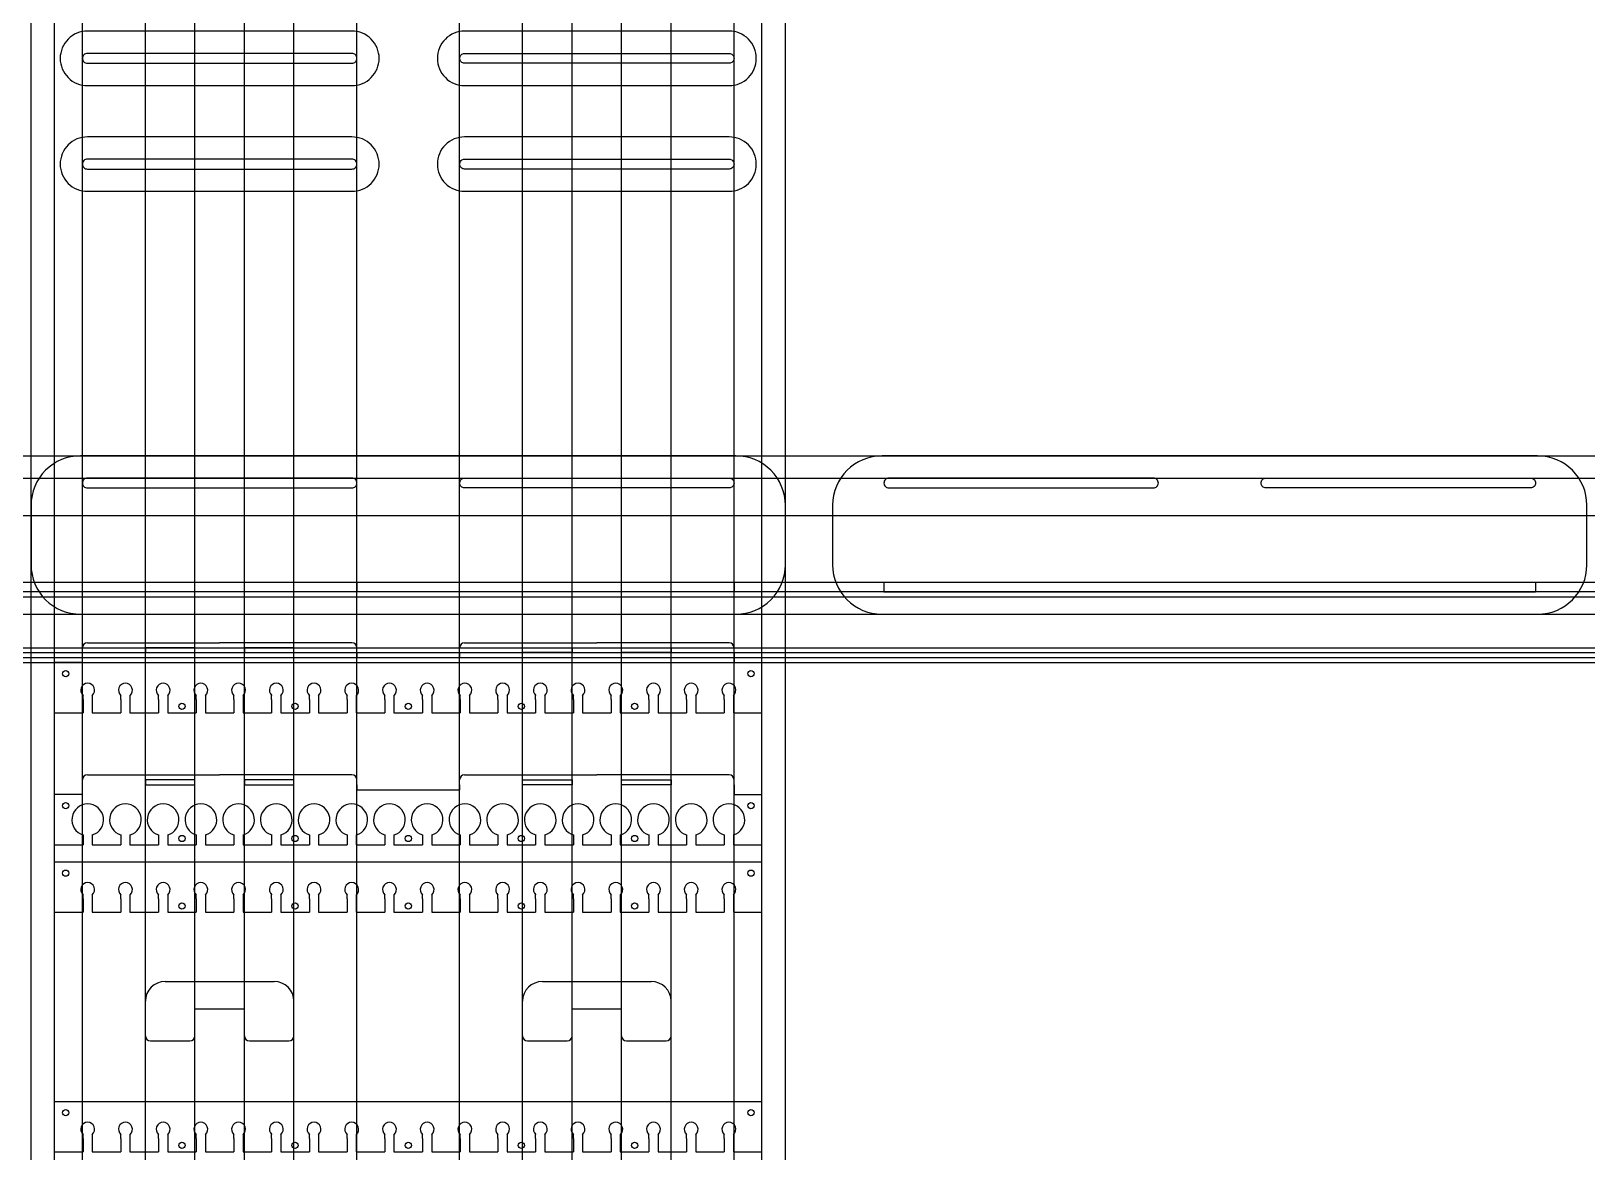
# Model space of a CAD drawing. Header units: millimetres. Extents: x 27 to 1598, y -415 to 717.
import ezdxf

# ---------------------------------------------------------------- set-up
doc = ezdxf.new("R2010")
doc.units = ezdxf.units.MM
doc.header["$MEASUREMENT"] = 0
doc.layers.get('Defpoints').update_dxf_attribs({"color": 4})

msp = doc.modelspace()

# ---------------------------------------------------------------- linework, layer by layer
for p, q in [((1548.2, 288.2), (886.2, 288.2)), ((836.2, 238.2), (836.2, 178.2)), ((1598.2, 178.2), (1598.2, 238.2)), ((888.1, 160.7), (1546.3, 160.7)), ((888.1, 160.7), (888.1, 150.7)), ((1546.3, 160.7), (1546.3, 150.7)), ((888.1, 150.7), (1546.3, 150.7)), ((886.2, 128.2), (1548.2, 128.2)), ((78.5, 89.4), (78.5, 94.4)), ((83.5, 99.4), (217.1, 99.4)), ((192.1, 94.4), (142.1, 94.4)), ((142.1, 94.4), (142.1, 89.4)), ((192.1, 89.4), (192.1, 94.4)), ((350.7, 99.4), (217.1, 99.4)), ((292.1, 94.4), (242.1, 94.4)), ((242.1, 94.4), (242.1, 89.4)), ((292.1, 89.4), (292.1, 94.4)), ((355.7, 89.4), (355.7, 94.4)), ((459.5, 89.4), (459.5, 94.4)), ((464.5, 99.4), (598.1, 99.4)), ((523.1, 89.4), (523.1, 94.4)), ((523.1, 94.4), (573.1, 94.4)), ((573.1, 94.4), (573.1, 89.4)), ((731.7, 99.4), (598.1, 99.4)), ((623.1, 89.4), (623.1, 94.4)), ((623.1, 94.4), (673.1, 94.4)), ((673.1, 94.4), (673.1, 89.4)), ((736.7, 89.4), (736.7, 94.4)), ((50.3, 28.6), (50.3, 79.4)), ((78.5, 79.4), (50.3, 79.4)), ((78.5, 79.4), (78.5, 89.4)), ((142.1, 89.4), (192.1, 89.4)), ((242.1, 89.4), (292.1, 89.4)), ((355.7, 89.4), (355.7, 84.4)), ((355.7, 84.4), (459.5, 84.4)), ((459.5, 89.4), (459.5, 84.4)), ((573.1, 89.4), (523.1, 89.4)), ((673.1, 89.4), (623.1, 89.4)), ((736.7, 89.4), (736.7, 79.4)), ((736.7, 79.4), (764.9, 79.4)), ((764.9, 28.6), (764.9, 79.4)), ((79.1, 42.2), (79.1, 28.6)), ((88.4, 42.2), (88.4, 28.6)), ((117.2, 42.2), (117.2, 28.6)), ((126.5, 42.2), (126.5, 28.6)), ((155.3, 42.2), (155.3, 28.6)), ((164.6, 42.2), (164.6, 28.6)), ((193.4, 42.2), (193.4, 28.6)), ((202.7, 42.2), (202.7, 28.6)), ((231.5, 42.2), (231.5, 28.6)), ((240.8, 42.2), (240.8, 28.6)), ((269.6, 42.2), (269.6, 28.6)), ((278.9, 42.2), (278.9, 28.6)), ((307.7, 42.2), (307.7, 28.6)), ((317, 42.2), (317, 28.6)), ((345.8, 42.2), (345.8, 28.6)), ((355.1, 42.2), (355.1, 28.6)), ((383.9, 42.2), (383.9, 28.6)), ((393.2, 42.2), (393.2, 28.6)), ((422, 42.2), (422, 28.6)), ((431.3, 42.2), (431.3, 28.6)), ((460.1, 42.2), (460.1, 28.6)), ((469.4, 42.2), (469.4, 28.6)), ((498.2, 42.2), (498.2, 28.6)), ((507.5, 42.2), (507.5, 28.6)), ((536.3, 42.2), (536.3, 28.6)), ((545.6, 42.2), (545.6, 28.6)), ((574.4, 42.2), (574.4, 28.6)), ((583.7, 42.2), (583.7, 28.6)), ((612.5, 42.2), (612.5, 28.6)), ((621.8, 42.2), (621.8, 28.6)), ((650.6, 42.2), (650.6, 28.6)), ((659.9, 42.2), (659.9, 28.6)), ((688.7, 42.2), (688.7, 28.6)), ((698, 42.2), (698, 28.6)), ((726.8, 42.2), (726.8, 28.6)), ((736.1, 42.2), (736.1, 28.6)), ((50.3, 28.6), (79.1, 28.6)), ((88.4, 28.6), (117.2, 28.6)), ((126.5, 28.6), (155.3, 28.6)), ((164.6, 28.6), (193.4, 28.6)), ((202.7, 28.6), (231.5, 28.6)), ((240.8, 28.6), (269.6, 28.6)), ((278.9, 28.6), (307.7, 28.6)), ((317, 28.6), (345.8, 28.6)), ((355.1, 28.6), (383.9, 28.6)), ((393.2, 28.6), (422, 28.6)), ((431.3, 28.6), (460.1, 28.6)), ((469.4, 28.6), (498.2, 28.6)), ((507.5, 28.6), (536.3, 28.6)), ((545.6, 28.6), (574.4, 28.6)), ((583.7, 28.6), (612.5, 28.6)), ((621.8, 28.6), (650.6, 28.6)), ((659.9, 28.6), (688.7, 28.6)), ((698, 28.6), (726.8, 28.6)), ((736.1, 28.6), (764.9, 28.6)), ((78.5, -44), (78.5, -39)), ((78.5, -54), (78.5, -44)), ((83.5, -34), (217.1, -34)), ((192.1, -39), (142.1, -39)), ((142.1, -39), (142.1, -44)), ((142.1, -44), (192.1, -44)), ((192.1, -44), (192.1, -39)), ((350.7, -34), (217.1, -34)), ((292.1, -39), (242.1, -39)), ((242.1, -39), (242.1, -44)), ((242.1, -44), (292.1, -44)), ((292.1, -44), (292.1, -39)), ((355.7, -44), (355.7, -39)), ((355.7, -44), (355.7, -49)), ((459.5, -44), (459.5, -39)), ((459.5, -44), (459.5, -49)), ((464.5, -34), (598.1, -34)), ((523.1, -44), (523.1, -39)), ((523.1, -39), (573.1, -39)), ((573.1, -44), (523.1, -44)), ((573.1, -39), (573.1, -44)), ((731.7, -34), (598.1, -34)), ((623.1, -44), (623.1, -39)), ((623.1, -39), (673.1, -39)), ((673.1, -44), (623.1, -44)), ((673.1, -39), (673.1, -44)), ((736.7, -44), (736.7, -39)), ((736.7, -44), (736.7, -54)), ((50.3, -104.8), (50.3, -54)), ((78.5, -54), (50.3, -54)), ((355.7, -49), (459.5, -49)), ((736.7, -54), (764.9, -54)), ((764.9, -104.8), (764.9, -54)), ((50.3, -104.8), (79.1, -104.8)), ((79.1, -94.7), (79.1, -104.8)), ((88.4, -94.7), (88.4, -104.8)), ((88.4, -104.8), (117.2, -104.8)), ((117.2, -94.7), (117.2, -104.8)), ((126.5, -94.7), (126.5, -104.8)), ((126.5, -104.8), (155.3, -104.8)), ((155.3, -94.7), (155.3, -104.8)), ((164.6, -94.7), (164.6, -104.8)), ((164.6, -104.8), (193.4, -104.8)), ((193.4, -94.7), (193.4, -104.8)), ((202.7, -94.7), (202.7, -104.8)), ((202.7, -104.8), (231.5, -104.8)), ((231.5, -94.7), (231.5, -104.8)), ((240.8, -94.7), (240.8, -104.8)), ((240.8, -104.8), (269.6, -104.8)), ((269.6, -94.7), (269.6, -104.8)), ((278.9, -94.7), (278.9, -104.8)), ((278.9, -104.8), (307.7, -104.8)), ((307.7, -94.7), (307.7, -104.8)), ((317, -94.7), (317, -104.8)), ((317, -104.8), (345.8, -104.8)), ((345.8, -94.7), (345.8, -104.8)), ((355.1, -94.7), (355.1, -104.8)), ((355.1, -104.8), (383.9, -104.8)), ((383.9, -94.7), (383.9, -104.8)), ((393.2, -94.7), (393.2, -104.8)), ((393.2, -104.8), (422, -104.8)), ((422, -94.7), (422, -104.8)), ((431.3, -94.7), (431.3, -104.8)), ((431.3, -104.8), (460.1, -104.8)), ((460.1, -94.7), (460.1, -104.8)), ((469.4, -94.7), (469.4, -104.8)), ((469.4, -104.8), (498.2, -104.8)), ((498.2, -94.7), (498.2, -104.8)), ((507.5, -94.7), (507.5, -104.8)), ((507.5, -104.8), (536.3, -104.8)), ((536.3, -94.7), (536.3, -104.8)), ((545.6, -94.7), (545.6, -104.8)), ((545.6, -104.8), (574.4, -104.8)), ((574.4, -94.7), (574.4, -104.8)), ((583.7, -94.7), (583.7, -104.8)), ((583.7, -104.8), (612.5, -104.8)), ((612.5, -94.7), (612.5, -104.8)), ((621.8, -94.7), (621.8, -104.8)), ((621.8, -104.8), (650.6, -104.8)), ((650.6, -94.7), (650.6, -104.8)), ((659.9, -94.7), (659.9, -104.8)), ((659.9, -104.8), (688.7, -104.8)), ((688.7, -94.7), (688.7, -104.8)), ((698, -94.7), (698, -104.8)), ((698, -104.8), (726.8, -104.8)), ((726.8, -94.7), (726.8, -104.8)), ((736.1, -94.7), (736.1, -104.8)), ((736.1, -104.8), (764.9, -104.8)), ((50.3, -172.8), (50.3, -122)), ((50.3, -122), (764.9, -122)), ((764.9, -172.8), (764.9, -122)), ((50.3, -172.8), (79.1, -172.8)), ((79.1, -159.3), (79.1, -172.8)), ((88.4, -159.3), (88.4, -172.8)), ((88.4, -172.8), (117.2, -172.8)), ((117.2, -159.3), (117.2, -172.8)), ((126.5, -159.3), (126.5, -172.8)), ((126.5, -172.8), (155.3, -172.8)), ((155.3, -159.3), (155.3, -172.8)), ((164.6, -159.3), (164.6, -172.8)), ((164.6, -172.8), (193.4, -172.8)), ((193.4, -159.3), (193.4, -172.8)), ((202.7, -159.3), (202.7, -172.8)), ((202.7, -172.8), (231.5, -172.8)), ((231.5, -159.3), (231.5, -172.8)), ((240.8, -159.3), (240.8, -172.8)), ((240.8, -172.8), (269.6, -172.8)), ((269.6, -159.3), (269.6, -172.8)), ((278.9, -159.3), (278.9, -172.8)), ((278.9, -172.8), (307.7, -172.8)), ((307.7, -159.3), (307.7, -172.8)), ((317, -159.3), (317, -172.8)), ((317, -172.8), (345.8, -172.8)), ((345.8, -159.3), (345.8, -172.8)), ((355.1, -159.3), (355.1, -172.8)), ((355.1, -172.8), (383.9, -172.8)), ((383.9, -159.3), (383.9, -172.8)), ((393.2, -159.3), (393.2, -172.8)), ((393.2, -172.8), (422, -172.8)), ((422, -159.3), (422, -172.8)), ((431.3, -159.3), (431.3, -172.8)), ((431.3, -172.8), (460.1, -172.8)), ((460.1, -159.3), (460.1, -172.8)), ((469.4, -159.3), (469.4, -172.8)), ((469.4, -172.8), (498.2, -172.8)), ((498.2, -159.3), (498.2, -172.8)), ((507.5, -159.3), (507.5, -172.8)), ((507.5, -172.8), (536.3, -172.8)), ((536.3, -159.3), (536.3, -172.8)), ((545.6, -159.3), (545.6, -172.8)), ((545.6, -172.8), (574.4, -172.8)), ((574.4, -159.3), (574.4, -172.8)), ((583.7, -159.3), (583.7, -172.8)), ((583.7, -172.8), (612.5, -172.8)), ((612.5, -159.3), (612.5, -172.8)), ((621.8, -159.3), (621.8, -172.8)), ((621.8, -172.8), (650.6, -172.8)), ((650.6, -159.3), (650.6, -172.8)), ((659.9, -159.3), (659.9, -172.8)), ((659.9, -172.8), (688.7, -172.8)), ((688.7, -159.3), (688.7, -172.8)), ((698, -159.3), (698, -172.8)), ((698, -172.8), (726.8, -172.8)), ((726.8, -159.3), (726.8, -172.8)), ((736.1, -159.3), (736.1, -172.8)), ((736.1, -172.8), (764.9, -172.8)), ((162.1, -242.7), (272.1, -242.7)), ((543.1, -242.7), (653.1, -242.7)), ((142.1, -297.7), (142.1, -262.7)), ((292.1, -297.7), (292.1, -262.7)), ((523.1, -297.7), (523.1, -262.7)), ((673.1, -297.7), (673.1, -262.7)), ((192.1, -297.7), (192.1, -270.2)), ((192.1, -270.2), (242.1, -270.2)), ((242.1, -297.7), (242.1, -270.2)), ((573.1, -297.7), (573.1, -270.2)), ((573.1, -270.2), (623.1, -270.2)), ((623.1, -297.7), (623.1, -270.2)), ((147.1, -302.7), (187.1, -302.7)), ((247.1, -302.7), (287.1, -302.7)), ((528.1, -302.7), (568.1, -302.7)), ((628.1, -302.7), (668.1, -302.7)), ((50.3, -414.8), (50.3, -364)), ((50.3, -364), (764.9, -364)), ((764.9, -414.8), (764.9, -364)), ((79.1, -401.2), (79.1, -414.8)), ((88.4, -401.2), (88.4, -414.8)), ((117.2, -401.2), (117.2, -414.8)), ((126.5, -401.2), (126.5, -414.8)), ((155.3, -401.2), (155.3, -414.8)), ((164.6, -401.2), (164.6, -414.8)), ((193.4, -401.2), (193.4, -414.8)), ((202.7, -401.2), (202.7, -414.8)), ((231.5, -401.2), (231.5, -414.8)), ((240.8, -401.2), (240.8, -414.8)), ((269.6, -401.2), (269.6, -414.8)), ((278.9, -401.2), (278.9, -414.8)), ((307.7, -401.2), (307.7, -414.8)), ((317, -401.2), (317, -414.8)), ((345.8, -401.2), (345.8, -414.8)), ((355.1, -401.2), (355.1, -414.8)), ((383.9, -401.2), (383.9, -414.8)), ((393.2, -401.2), (393.2, -414.8)), ((422, -401.2), (422, -414.8)), ((431.3, -401.2), (431.3, -414.8)), ((460.1, -401.2), (460.1, -414.8)), ((469.4, -401.2), (469.4, -414.8)), ((498.2, -401.2), (498.2, -414.8)), ((507.5, -401.2), (507.5, -414.8)), ((536.3, -401.2), (536.3, -414.8)), ((545.6, -401.2), (545.6, -414.8)), ((574.4, -401.2), (574.4, -414.8)), ((583.7, -401.2), (583.7, -414.8)), ((612.5, -401.2), (612.5, -414.8)), ((621.8, -401.2), (621.8, -414.8)), ((650.6, -401.2), (650.6, -414.8)), ((659.9, -401.2), (659.9, -414.8)), ((688.7, -401.2), (688.7, -414.8)), ((698, -401.2), (698, -414.8)), ((726.8, -401.2), (726.8, -414.8)), ((736.1, -401.2), (736.1, -414.8)), ((50.3, -414.8), (79.1, -414.8)), ((88.4, -414.8), (117.2, -414.8)), ((126.5, -414.8), (155.3, -414.8)), ((164.6, -414.8), (193.4, -414.8)), ((202.7, -414.8), (231.5, -414.8)), ((240.8, -414.8), (269.6, -414.8)), ((278.9, -414.8), (307.7, -414.8)), ((317, -414.8), (345.8, -414.8)), ((355.1, -414.8), (383.9, -414.8)), ((393.2, -414.8), (422, -414.8)), ((431.3, -414.8), (460.1, -414.8)), ((469.4, -414.8), (498.2, -414.8)), ((507.5, -414.8), (536.3, -414.8)), ((545.6, -414.8), (574.4, -414.8)), ((583.7, -414.8), (612.5, -414.8)), ((621.8, -414.8), (650.6, -414.8)), ((659.9, -414.8), (688.7, -414.8)), ((698, -414.8), (726.8, -414.8)), ((736.1, -414.8), (764.9, -414.8))]:
    msp.add_line(p, q)
for points in [[(83.5, 662.1), (350.7, 662.1, 0.414214), (378.2, 689.6), (378.2, 689.6, 0.414214), (350.7, 717.1), (83.5, 717.1, 0.414214), (56, 689.6), (56, 689.6, 0.414214)], [(464.5, 662.1), (731.7, 662.1, 0.414214), (759.2, 689.6), (759.2, 689.6, 0.414214), (731.7, 717.1), (464.5, 717.1, 0.414214), (437, 689.6), (437, 689.6, 0.414214)], [(83.5, 684.6), (350.7, 684.6, 0.414214), (355.7, 689.6), (355.7, 689.6, 0.414214), (350.7, 694.6), (83.5, 694.6, 0.414214), (78.5, 689.6), (78.5, 689.6, 0.414214)], [(731.7, 684.6), (464.5, 684.6, -0.414214), (459.5, 689.6), (459.5, 689.6, -0.414214), (464.5, 694.6), (731.7, 694.6, -0.414214), (736.7, 689.6), (736.7, 689.6, -0.414214)], [(83.5, 555.3), (350.7, 555.3, 0.414214), (378.2, 582.8), (378.2, 582.8, 0.414214), (350.7, 610.3), (83.5, 610.3, 0.414214), (56, 582.8), (56, 582.8, 0.414214)], [(464.5, 555.3), (731.7, 555.3, 0.414214), (759.2, 582.8), (759.2, 582.8, 0.414214), (731.7, 610.3), (464.5, 610.3, 0.414214), (437, 582.8), (437, 582.8, 0.414214)], [(83.5, 577.8), (350.7, 577.8, 0.414214), (355.7, 582.8), (355.7, 582.8, 0.414214), (350.7, 587.8), (83.5, 587.8, 0.414214), (78.5, 582.8), (78.5, 582.8, 0.414214)], [(731.7, 577.8), (464.5, 577.8, -0.414214), (459.5, 582.8), (459.5, 582.8, -0.414214), (464.5, 587.8), (731.7, 587.8, -0.414214), (736.7, 582.8), (736.7, 582.8, -0.414214)], [(76.6, 128.2), (738.6, 128.2, 0.414214), (788.6, 178.2), (788.6, 238.2, 0.414214), (738.6, 288.2), (76.6, 288.2, 0.414214), (26.6, 238.2), (26.6, 178.2, 0.414214)], [(83.5, 255.7), (350.7, 255.7, 0.414214), (355.7, 260.7), (355.7, 260.7, 0.414214), (350.7, 265.7), (83.5, 265.7, 0.414214), (78.5, 260.7), (78.5, 260.7, 0.414214)], [(731.7, 255.7), (464.5, 255.7, -0.414214), (459.5, 260.7), (459.5, 260.7, -0.414214), (464.5, 265.7), (731.7, 265.7, -0.414214), (736.7, 260.7), (736.7, 260.7, -0.414214)], [(893.1, 255.7), (1160.3, 255.7, 0.414214), (1165.3, 260.7), (1165.3, 260.7, 0.414214), (1160.3, 265.7), (893.1, 265.7, 0.414214), (888.1, 260.7), (888.1, 260.7, 0.414214)], [(1541.3, 255.7), (1274.1, 255.7, -0.414214), (1269.1, 260.7), (1269.1, 260.7, -0.414214), (1274.1, 265.7), (1541.3, 265.7, -0.414214), (1546.3, 260.7), (1546.3, 260.7, -0.414214)]]:
    msp.add_lwpolyline(points, format="xyb", close=True)
for points in [[(78.5, 160.7), (355.7, 160.7), (355.7, 150.7), (78.5, 150.7)], [(459.5, 160.7), (736.7, 160.7), (736.7, 150.7), (459.5, 150.7)]]:
    msp.add_lwpolyline(points, close=True)
for points in [[(79.1, 42.2), (79.1, 46.2)], [(88.4, 46.2), (88.4, 42.2)], [(117.2, 42.2), (117.2, 46.2)], [(126.5, 46.2), (126.5, 42.2)], [(155.3, 42.2), (155.3, 46.2)], [(164.6, 46.2), (164.6, 42.2)], [(193.4, 42.2), (193.4, 46.2)], [(202.7, 46.2), (202.7, 42.2)], [(231.5, 42.2), (231.5, 46.2)], [(240.8, 46.2), (240.8, 42.2)], [(269.6, 42.2), (269.6, 46.2)], [(278.9, 46.2), (278.9, 42.2)], [(307.7, 42.2), (307.7, 46.2)], [(317, 46.2), (317, 42.2)], [(345.8, 42.2), (345.8, 46.2)], [(355.1, 46.2), (355.1, 42.2)], [(383.9, 42.2), (383.9, 46.2)], [(393.2, 46.2), (393.2, 42.2)], [(422, 42.2), (422, 46.2)], [(431.3, 46.2), (431.3, 42.2)], [(460.1, 42.2), (460.1, 46.2)], [(469.4, 46.2), (469.4, 42.2)], [(498.2, 42.2), (498.2, 46.2)], [(507.5, 46.2), (507.5, 42.2)], [(536.3, 42.2), (536.3, 46.2)], [(545.6, 46.2), (545.6, 42.2)], [(574.4, 42.2), (574.4, 46.2)], [(583.7, 46.2), (583.7, 42.2)], [(612.5, 42.2), (612.5, 46.2)], [(621.8, 46.2), (621.8, 42.2)], [(650.6, 42.2), (650.6, 46.2)], [(659.9, 46.2), (659.9, 42.2)], [(688.7, 42.2), (688.7, 46.2)], [(698, 46.2), (698, 42.2)], [(726.8, 42.2), (726.8, 46.2)], [(736.1, 46.2), (736.1, 42.2)], [(79.1, -159.3), (79.1, -155.2)], [(88.4, -155.2), (88.4, -159.3)], [(117.2, -159.3), (117.2, -155.2)], [(126.5, -155.2), (126.5, -159.3)], [(155.3, -159.3), (155.3, -155.2)], [(164.6, -155.2), (164.6, -159.3)], [(193.4, -159.3), (193.4, -155.2)], [(202.7, -155.2), (202.7, -159.3)], [(231.5, -159.3), (231.5, -155.2)], [(240.8, -155.2), (240.8, -159.3)], [(269.6, -159.3), (269.6, -155.2)], [(278.9, -155.2), (278.9, -159.3)], [(307.7, -159.3), (307.7, -155.2)], [(317, -155.2), (317, -159.3)], [(345.8, -159.3), (345.8, -155.2)], [(355.1, -155.2), (355.1, -159.3)], [(383.9, -159.3), (383.9, -155.2)], [(393.2, -155.2), (393.2, -159.3)], [(422, -159.3), (422, -155.2)], [(431.3, -155.2), (431.3, -159.3)], [(460.1, -159.3), (460.1, -155.2)], [(469.4, -155.2), (469.4, -159.3)], [(498.2, -159.3), (498.2, -155.2)], [(507.5, -155.2), (507.5, -159.3)], [(536.3, -159.3), (536.3, -155.2)], [(545.6, -155.2), (545.6, -159.3)], [(574.4, -159.3), (574.4, -155.2)], [(583.7, -155.2), (583.7, -159.3)], [(612.5, -159.3), (612.5, -155.2)], [(621.8, -155.2), (621.8, -159.3)], [(650.6, -159.3), (650.6, -155.2)], [(659.9, -155.2), (659.9, -159.3)], [(688.7, -159.3), (688.7, -155.2)], [(698, -155.2), (698, -159.3)], [(726.8, -159.3), (726.8, -155.2)], [(736.1, -155.2), (736.1, -159.3)], [(79.1, -401.2), (79.1, -397.1)], [(88.4, -397.1), (88.4, -401.2)], [(117.2, -401.2), (117.2, -397.1)], [(126.5, -397.1), (126.5, -401.2)], [(155.3, -401.2), (155.3, -397.1)], [(164.6, -397.1), (164.6, -401.2)], [(193.4, -401.2), (193.4, -397.1)], [(202.7, -397.1), (202.7, -401.2)], [(231.5, -401.2), (231.5, -397.1)], [(240.8, -397.1), (240.8, -401.2)], [(269.6, -401.2), (269.6, -397.1)], [(278.9, -397.1), (278.9, -401.2)], [(307.7, -401.2), (307.7, -397.1)], [(317, -397.1), (317, -401.2)], [(345.8, -401.2), (345.8, -397.1)], [(355.1, -397.1), (355.1, -401.2)], [(383.9, -401.2), (383.9, -397.1)], [(393.2, -397.1), (393.2, -401.2)], [(422, -401.2), (422, -397.1)], [(431.3, -397.1), (431.3, -401.2)], [(460.1, -401.2), (460.1, -397.1)], [(469.4, -397.1), (469.4, -401.2)], [(498.2, -401.2), (498.2, -397.1)], [(507.5, -397.1), (507.5, -401.2)], [(536.3, -401.2), (536.3, -397.1)], [(545.6, -397.1), (545.6, -401.2)], [(574.4, -401.2), (574.4, -397.1)], [(583.7, -397.1), (583.7, -401.2)], [(612.5, -401.2), (612.5, -397.1)], [(621.8, -397.1), (621.8, -401.2)], [(650.6, -401.2), (650.6, -397.1)], [(659.9, -397.1), (659.9, -401.2)], [(688.7, -401.2), (688.7, -397.1)], [(698, -397.1), (698, -401.2)], [(726.8, -401.2), (726.8, -397.1)], [(736.1, -397.1), (736.1, -401.2)]]:
    msp.add_lwpolyline(points)
for centre in [(61.6, 68.1), (753.7, 68.1), (179, 35.1), (293.3, 35.1), (407.6, 35.1), (521.9, 35.1), (636.2, 35.1), (61.6, -65.2), (753.7, -65.2), (179, -98.3), (293.3, -98.3), (407.6, -98.3), (521.9, -98.3), (636.2, -98.3), (61.6, -133.3), (753.7, -133.3), (179, -166.4), (293.3, -166.4), (407.6, -166.4), (521.9, -166.4), (636.2, -166.4), (61.6, -375.2), (753.7, -375.2), (179, -408.3), (293.3, -408.3), (407.6, -408.3), (521.9, -408.3), (636.2, -408.3)]:
    msp.add_circle(centre, 3.15)
for centre, radius, start, end in [((886.2, 238.2), 50, 90, 180), ((1548.2, 238.2), 50, 0, 90), ((886.2, 178.2), 50, 180, 270), ((1548.2, 178.2), 50, 270, 0), ((83.5, 94.4), 5, 90, 180), ((350.7, 94.4), 5, 0, 90), ((464.5, 94.4), 5, 90, 180), ((731.7, 94.4), 5, 0, 90), ((83.8, 51.5), 7, 311.7127, 228.2873), ((121.9, 51.5), 7, 311.7127, 228.2873), ((160, 51.5), 7, 311.7127, 228.2873), ((198.1, 51.5), 7, 311.7127, 228.2873), ((236.2, 51.5), 7, 311.7127, 228.2873), ((274.3, 51.5), 7, 311.7127, 228.2873), ((312.4, 51.5), 7, 311.7127, 228.2873), ((350.5, 51.5), 7, 311.7127, 228.2873), ((388.6, 51.5), 7, 311.7127, 228.2873), ((426.7, 51.5), 7, 311.7127, 228.2873), ((464.8, 51.5), 7, 311.7127, 228.2873), ((502.9, 51.5), 7, 311.7127, 228.2873), ((541, 51.5), 7, 311.7127, 228.2873), ((579.1, 51.5), 7, 311.7127, 228.2873), ((617.2, 51.5), 7, 311.7127, 228.2873), ((655.3, 51.5), 7, 311.7127, 228.2873), ((693.4, 51.5), 7, 311.7127, 228.2873), ((731.5, 51.5), 7, 311.7127, 228.2873), ((83.5, -39), 5, 90, 180), ((350.7, -39), 5, 0, 90), ((464.5, -39), 5, 90, 180), ((731.7, -39), 5, 0, 90), ((83.8, -79.4), 16, 286.9245, 253.0755), ((121.9, -79.4), 16, 286.9245, 253.0755), ((160, -79.4), 16, 286.9245, 253.0755), ((198.1, -79.4), 16, 286.9245, 253.0755), ((236.2, -79.4), 16, 286.9245, 253.0755), ((274.3, -79.4), 16, 286.9245, 253.0755), ((312.4, -79.4), 16, 286.9245, 253.0755), ((350.5, -79.4), 16, 286.9245, 253.0755), ((388.6, -79.4), 16, 286.9245, 253.0755), ((426.7, -79.4), 16, 286.9245, 253.0755), ((464.8, -79.4), 16, 286.9245, 253.0755), ((502.9, -79.4), 16, 286.9245, 253.0755), ((541, -79.4), 16, 286.9245, 253.0755), ((579.1, -79.4), 16, 286.9245, 253.0755), ((617.2, -79.4), 16, 286.9245, 253.0755), ((655.3, -79.4), 16, 286.9245, 253.0755), ((693.4, -79.4), 16, 286.9245, 253.0755), ((731.5, -79.4), 16, 286.9245, 253.0755), ((83.8, -149.9), 7, 311.7127, 228.2873), ((121.9, -149.9), 7, 311.7127, 228.2873), ((160, -149.9), 7, 311.7127, 228.2873), ((198.1, -149.9), 7, 311.7127, 228.2873), ((236.2, -149.9), 7, 311.7127, 228.2873), ((274.3, -149.9), 7, 311.7127, 228.2873), ((312.4, -149.9), 7, 311.7127, 228.2873), ((350.5, -149.9), 7, 311.7127, 228.2873), ((388.6, -149.9), 7, 311.7127, 228.2873), ((426.7, -149.9), 7, 311.7127, 228.2873), ((464.8, -149.9), 7, 311.7127, 228.2873), ((502.9, -149.9), 7, 311.7127, 228.2873), ((541, -149.9), 7, 311.7127, 228.2873), ((579.1, -149.9), 7, 311.7127, 228.2873), ((617.2, -149.9), 7, 311.7127, 228.2873), ((655.3, -149.9), 7, 311.7127, 228.2873), ((693.4, -149.9), 7, 311.7127, 228.2873), ((731.5, -149.9), 7, 311.7127, 228.2873), ((162.1, -262.7), 20, 90, 180), ((272.1, -262.7), 20, 0, 90), ((543.1, -262.7), 20, 90, 180), ((653.1, -262.7), 20, 0, 90), ((147.1, -297.7), 5, 180, 270), ((187.1, -297.7), 5, 270, 0), ((247.1, -297.7), 5, 180, 270), ((287.1, -297.7), 5, 270, 0), ((528.1, -297.7), 5, 180, 270), ((568.1, -297.7), 5, 270, 0), ((628.1, -297.7), 5, 180, 270), ((668.1, -297.7), 5, 270, 0), ((83.8, -391.9), 7, 311.7127, 228.2873), ((121.9, -391.9), 7, 311.7127, 228.2873), ((160, -391.9), 7, 311.7127, 228.2873), ((198.1, -391.9), 7, 311.7127, 228.2873), ((236.2, -391.9), 7, 311.7127, 228.2873), ((274.3, -391.9), 7, 311.7127, 228.2873), ((312.4, -391.9), 7, 311.7127, 228.2873), ((350.5, -391.9), 7, 311.7127, 228.2873), ((388.6, -391.9), 7, 311.7127, 228.2873), ((426.7, -391.9), 7, 311.7127, 228.2873), ((464.8, -391.9), 7, 311.7127, 228.2873), ((502.9, -391.9), 7, 311.7127, 228.2873), ((541, -391.9), 7, 311.7127, 228.2873), ((579.1, -391.9), 7, 311.7127, 228.2873), ((617.2, -391.9), 7, 311.7127, 228.2873), ((655.3, -391.9), 7, 311.7127, 228.2873), ((693.4, -391.9), 7, 311.7127, 228.2873), ((731.5, -391.9), 7, 311.7127, 228.2873)]:
    msp.add_arc(centre, radius, start, end)
at = {"layer": 'Defpoints'}
for p, direction in [((26.6, 150.7), (0, 1)), ((50.3, -104.8), (0, 1)), ((78.5, 89.4), (0, 1)), ((142.1, 89.4), (0, 1)), ((192.1, 89.4), (0, 1)), ((242.1, 89.4), (0, 1)), ((292.1, 89.4), (0, 1)), ((355.7, 89.4), (0, 1)), ((459.5, 89.4), (0, 1)), ((523.1, 89.4), (0, 1)), ((573.1, 89.4), (0, 1)), ((623.1, 89.4), (0, 1)), ((673.1, 89.4), (0, 1)), ((736.7, 89.4), (0, 1)), ((764.9, -104.8), (0, 1)), ((788.6, 150.7), (0, 1)), ((380.9, 288.2), (1, 0)), ((310.4, 265.7), (1, 0)), ((26.6, 227.8), (1, 0)), ((320.7, 160.7), (1, 0)), ((-9, 150.7), (-1, 0)), ((310.8, 145.7), (1, 0)), ((373.4, 128.2), (1, 0)), ((142.1, 94.4), (1, 0)), ((142.1, 89.4), (1, 0)), ((736.7, 84.4), (1, 0)), ((750.8, 79.4), (1, 0))]:
    msp.add_xline(p, direction, dxfattribs=at)

doc.saveas('drawing.dxf')
